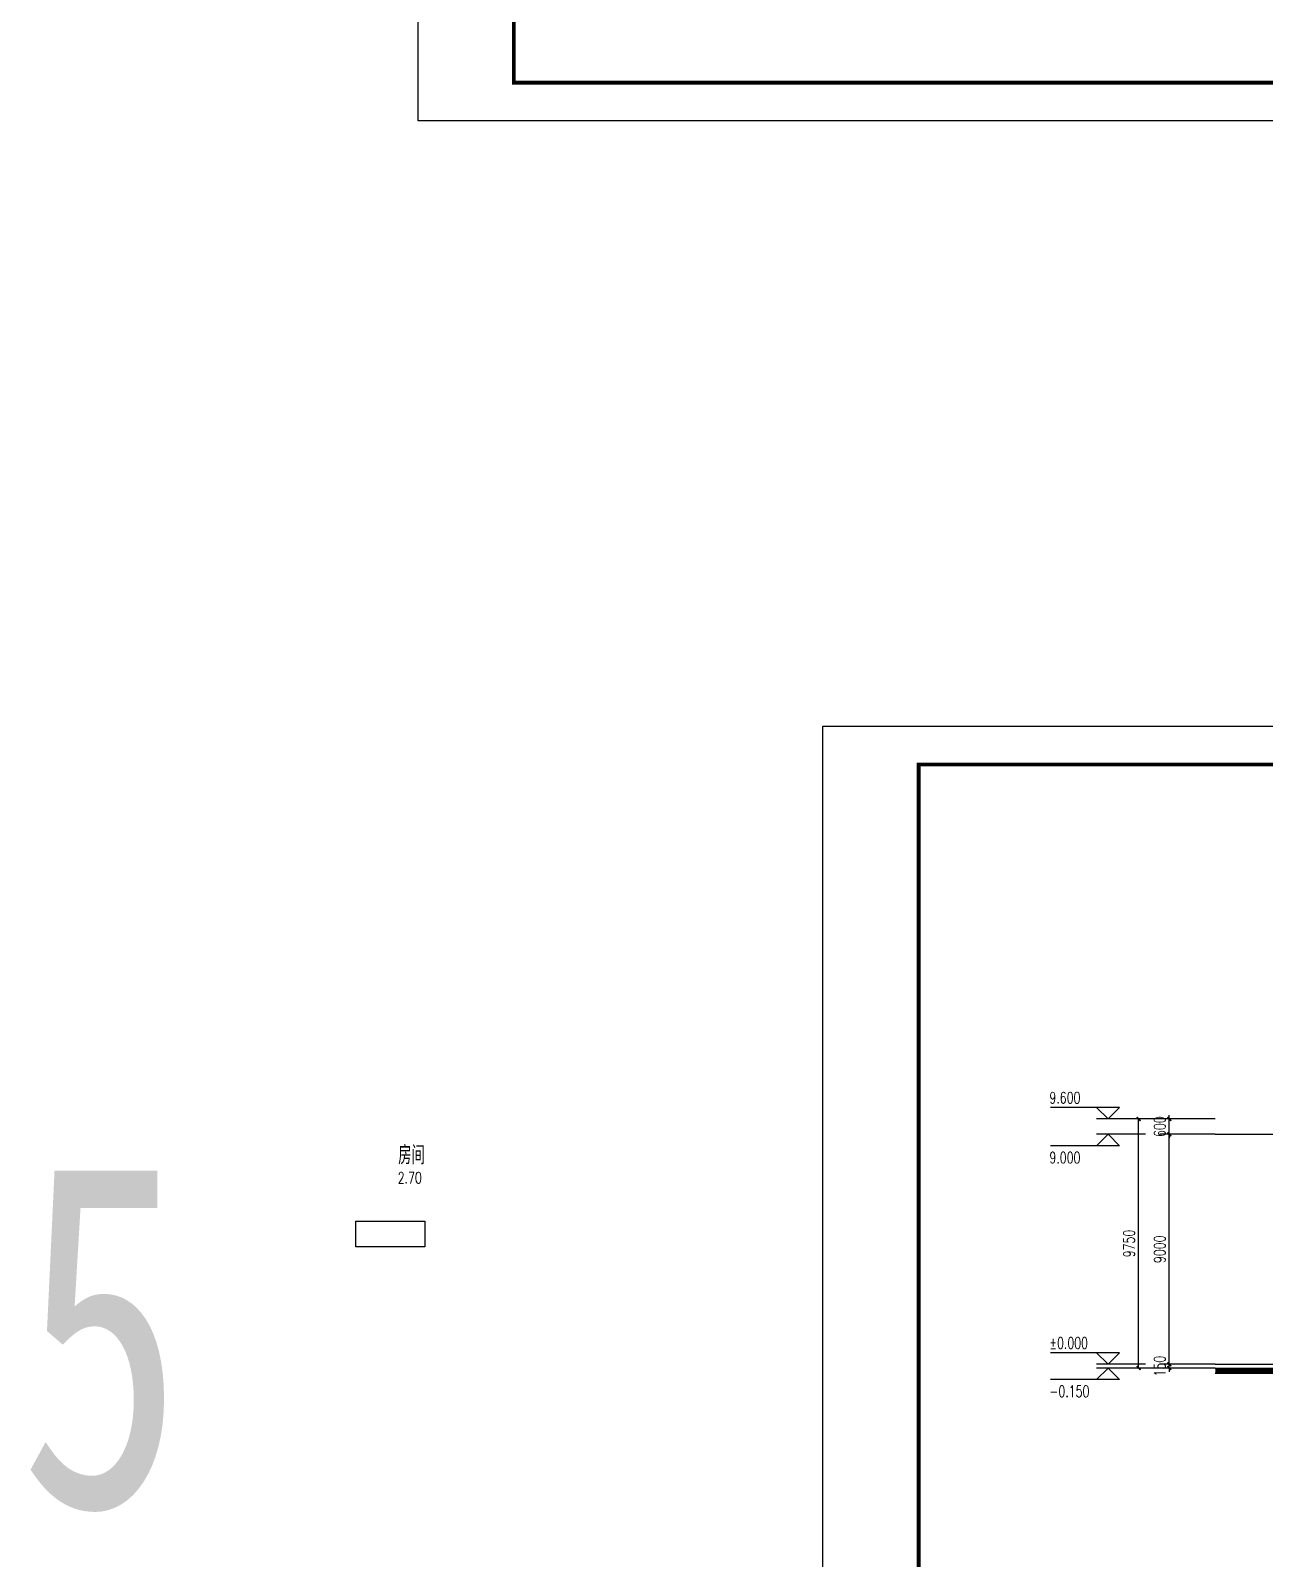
# Model space of a CAD drawing. Header units: millimetres. Extents: x 4455189 to 4808172, y 18512388 to 19204582.
# Drawn here: x 4666843 to 4715162, y 18673321 to 18733124 of the extents above; entities that cross this region are included whole.
import ezdxf

# ---------------------------------------------------------------- set-up
doc = ezdxf.new("R2010")
doc.units = ezdxf.units.MM
doc.header["$LTSCALE"] = 1000
doc.header["$MEASUREMENT"] = 0
doc.layers.get('Defpoints').update_dxf_attribs({"color": 1})
for name, color, linetype in [('0 - 立面线', 7, 'Continuous'), ('AXIS_外部', 171, 'Continuous'), ('PUB_DIM', 161, 'Continuous'), ('PUB_TEXT', 7, 'Continuous'), ('SPACE', 7, 'Continuous'), ('TK', 4, 'Continuous')]:
    doc.layers.add(name, color=color, linetype=linetype)
doc.styles.add('_TCH_DIM', font='SIMPLEX', dxfattribs={"bigfont": 'GBCBIG'})
doc.styles.add('_TCH_DIM_T3', font='SIMPLEX', dxfattribs={"width": 0.705882, "bigfont": 'GBCBIG'})
doc.styles.add('_TCH_SPACE', font='SIMPLEX', dxfattribs={"bigfont": 'GBCBIG'})
doc.styles.add('HT', font='simhei.ttf', dxfattribs={"width": 0.7})
doc.dimstyles.new('_TCH_ARCH&&150', dxfattribs={"dimtxt": 446.25, "dimasz": 150, "dimexe": 375, "dimexo": 450, "dimgap": 150, "dimtad": 1, "dimdec": 0, "dimzin": 0, "dimdsep": 46, "dimtxsty": '_TCH_DIM_T3', "dimblk": 'ARCHTICK', "dimcen": 0.09, "dimclrt": 7, "dimazin": 2, "dimtfac": 1, "dimtdec": 0, "dimtix": 1, "dimtmove": 2, "dimatfit": 3, "dimfxl": 0, "dimtolj": 1, "dimtzin": 0, "dimarcsym": 0})

# ---------------------------------------------------------------- blocks, each defined once
blk = doc.blocks.new('GeYuanFrame_38501170', base_point=(20.09, 4.53))
at = {"layer": 'TK'}
blk.add_lwpolyline([(20.09, 4.53), (20.09, 598.53), (861.09, 598.53), (861.09, 4.53)], close=True, dxfattribs=at)
at = {"layer": 'TK', "const_width": 1}
blk.add_lwpolyline([(45.09, 588.53), (851.09, 588.53), (851.09, 14.53), (45.09, 14.53)], close=True, dxfattribs=at)
blk = doc.blocks.new('GeYuanFrame_02684325', base_point=(18.76, 4.34))
at = {"layer": 'TK'}
blk.add_line((43.76, 414.34), (602.76, 414.34), dxfattribs=at)
blk.add_lwpolyline([(18.76, 424.34), (612.76, 424.34), (612.76, 4.34), (18.76, 4.34), (18.76, 424.34)], dxfattribs=at)
at = {"layer": 'TK', "const_width": 1}
blk.add_lwpolyline([(602.76, 414.34), (43.76, 414.34), (43.76, 14.34), (602.76, 14.34)], close=True, dxfattribs=at)
blk = doc.blocks.new('_ArchTick')
at = {"color": 0, "linetype": 'ByBlock', "const_width": 0.4}
blk.add_lwpolyline([(-0.5, -0.5), (0.5, 0.5)], dxfattribs=at)
blk = doc.blocks.new('*D328')
at = {"layer": 'Defpoints', "color": 0}
for p in [(4710236, 18690522), (4713686, 18690522), (4713686, 18680772)]:
    blk.add_point(p, dxfattribs=at)
at = {"layer": 'PUB_DIM', "color": 0, "lineweight": -2}
for p, q in [((4713236, 18690522), (4709861, 18690522)), ((4710236, 18680772), (4710236, 18690522)), ((4713236, 18680772), (4709861, 18680772))]:
    blk.add_line(p, q, dxfattribs=at)
at = {"layer": 'PUB_DIM', "color": 0, "lineweight": -2, "xscale": 150, "yscale": 150, "zscale": 150}
for p, rotation in [((4710236, 18690522), 90), ((4710236, 18680772), 270)]:
    blk.add_blockref('_ArchTick', p, dxfattribs=dict(at, rotation=rotation))
at = {"layer": 'PUB_DIM', "color": 7, "insert": (4709863, 18685647), "char_height": 446.2, "attachment_point": 5, "rotation": 90, "style": '_TCH_DIM_T3'}
blk.add_mtext('\\A1;9750', dxfattribs=at)
blk = doc.blocks.new('*D329')
at = {"layer": 'Defpoints', "color": 0}
for p in [(4711436, 18680922), (4713686, 18680922), (4713686, 18680772)]:
    blk.add_point(p, dxfattribs=at)
at = {"layer": 'PUB_DIM', "color": 0, "lineweight": -2}
for p, q in [((4713236, 18680922), (4711061, 18680922)), ((4713236, 18680772), (4711061, 18680772)), ((4711436, 18680922), (4711436, 18681072)), ((4711436, 18680772), (4711436, 18680922)), ((4711436, 18680772), (4711436, 18680622))]:
    blk.add_line(p, q, dxfattribs=at)
at = {"layer": 'PUB_DIM', "color": 0, "lineweight": -2, "xscale": 150, "yscale": 150, "zscale": 150}
for p, rotation in [((4711436, 18680922), 270), ((4711436, 18680772), 90)]:
    blk.add_blockref('_ArchTick', p, dxfattribs=dict(at, rotation=rotation))
at = {"layer": 'PUB_DIM', "color": 7, "insert": (4711063, 18680847), "char_height": 446.2, "attachment_point": 5, "rotation": 90, "style": '_TCH_DIM_T3'}
blk.add_mtext('\\A1;150', dxfattribs=at)
blk = doc.blocks.new('*D330')
at = {"layer": 'Defpoints', "color": 0}
for p in [(4711436, 18689922), (4713686, 18689922), (4713686, 18680922)]:
    blk.add_point(p, dxfattribs=at)
at = {"layer": 'PUB_DIM', "color": 0, "lineweight": -2}
for p, q in [((4713236, 18689922), (4711061, 18689922)), ((4711436, 18680922), (4711436, 18689922)), ((4713236, 18680922), (4711061, 18680922))]:
    blk.add_line(p, q, dxfattribs=at)
at = {"layer": 'PUB_DIM', "color": 0, "lineweight": -2, "xscale": 150, "yscale": 150, "zscale": 150}
for p, rotation in [((4711436, 18689922), 90), ((4711436, 18680922), 270)]:
    blk.add_blockref('_ArchTick', p, dxfattribs=dict(at, rotation=rotation))
at = {"layer": 'PUB_DIM', "color": 7, "insert": (4711063, 18685422), "char_height": 446.2, "attachment_point": 5, "rotation": 90, "style": '_TCH_DIM_T3'}
blk.add_mtext('\\A1;9000', dxfattribs=at)
blk = doc.blocks.new('*D331')
at = {"layer": 'Defpoints', "color": 0}
for p in [(4711436, 18690522), (4713686, 18690522), (4713686, 18689922)]:
    blk.add_point(p, dxfattribs=at)
at = {"layer": 'PUB_DIM', "color": 0, "lineweight": -2}
for p, q in [((4713236, 18690522), (4711061, 18690522)), ((4711436, 18690522), (4711436, 18690672)), ((4711436, 18689922), (4711436, 18690522)), ((4713236, 18689922), (4711061, 18689922)), ((4711436, 18689922), (4711436, 18689772))]:
    blk.add_line(p, q, dxfattribs=at)
at = {"layer": 'PUB_DIM', "color": 0, "lineweight": -2, "xscale": 150, "yscale": 150, "zscale": 150}
for p, rotation in [((4711436, 18690522), 270), ((4711436, 18689922), 90)]:
    blk.add_blockref('_ArchTick', p, dxfattribs=dict(at, rotation=rotation))
at = {"layer": 'PUB_DIM', "color": 7, "insert": (4711063, 18690222), "char_height": 446.2, "attachment_point": 5, "rotation": 90, "style": '_TCH_DIM_T3'}
blk.add_mtext('\\A1;600', dxfattribs=at)

msp = doc.modelspace()

# ---------------------------------------------------------------- linework, layer by layer
at = {"layer": '0 - 立面线'}
for p, q in [((4713235.7, 18680771.5), (4768657.3, 18680771.5)), ((4713235.7, 18680571.5), (4768657.3, 18680571.5))]:
    msp.add_line(p, q, dxfattribs=at)
at = {"layer": '0 - 立面线', "const_width": 200}
msp.add_lwpolyline([(4713235.7, 18680671.5), (4768657.3, 18680671.5)], dxfattribs=at)
at = {"layer": 'AXIS_外部'}
msp.add_lwpolyline([(4679577.4, 18686520.4), (4682277.4, 18686520.4), (4682277.4, 18685520.4), (4679577.4, 18685520.4)], close=True, dxfattribs=at)
at = {"layer": 'Defpoints'}
for p, q in [((4713235.7, 18689921.5), (4768657.3, 18689921.5)), ((4713235.7, 18680921.5), (4768657.3, 18680921.5))]:
    msp.add_line(p, q, dxfattribs=at)
at = {"layer": 'PUB_DIM'}
for p, q in [((4709486.3, 18690971.5), (4706786.3, 18690971.5)), ((4709036.3, 18690521.5), (4708586.3, 18690971.5)), ((4709036.3, 18690521.5), (4709486.3, 18690971.5)), ((4710497.7, 18690521.5), (4708586.3, 18690521.5)), ((4709036.3, 18689921.5), (4708586.3, 18689471.5)), ((4710497.7, 18689921.5), (4708586.3, 18689921.5)), ((4709036.3, 18689921.5), (4709486.3, 18689471.5)), ((4709486.3, 18689471.5), (4706786.3, 18689471.5)), ((4709486.3, 18681371.5), (4706786.3, 18681371.5)), ((4709036.3, 18680921.5), (4708586.3, 18681371.5)), ((4709036.3, 18680921.5), (4709486.3, 18681371.5)), ((4710497.7, 18680921.5), (4708586.3, 18680921.5)), ((4709036.3, 18680771.5), (4708586.3, 18680321.5)), ((4710497.7, 18680771.5), (4708586.3, 18680771.5)), ((4709036.3, 18680771.5), (4709486.3, 18680321.5)), ((4709486.3, 18680321.5), (4706786.3, 18680321.5))]:
    msp.add_line(p, q, dxfattribs=at)

# ---------------------------------------------------------------- block references
at = {"layer": 'AXIS_外部', "xscale": 150, "yscale": 150, "zscale": 150}
for name, p in [('GeYuanFrame_38501170', (4682021.6, 18729586.6)), ('GeYuanFrame_02684325', (4697874.2, 18642898.5))]:
    msp.add_blockref(name, p, dxfattribs=at)

# ---------------------------------------------------------------- texts
at = {"layer": 'PUB_TEXT'}
for s, height, style, width, p in [('9.600', 446.25, '_TCH_DIM', 0.705882, (4706741.3, 18691129)), ('9.000', 446.25, '_TCH_DIM', 0.705882, (4706741.3, 18688789)), ('5', 13519, 'HT', 0.7, (4666405.7, 18675361.5)), ('%%P0.000', 446.25, '_TCH_DIM', 0.705882, (4706741.3, 18681529)), ('-0.150', 446.25, '_TCH_DIM', 0.705882, (4706741.3, 18679639))]:
    msp.add_text(s, height=height, dxfattribs=dict(at, style=style, width=width)).set_placement(p)
at = {"layer": 'SPACE', "style": '_TCH_SPACE'}
msp.add_text('房间', height=723.4, dxfattribs=at).set_placement((4681242.1, 18688746))
at = {"layer": 'SPACE', "style": '_TCH_SPACE', "width": 0.705882}
msp.add_text('2.70', height=446.25, dxfattribs=at).set_placement((4681220.9, 18687997.9))

# ---------------------------------------------------------------- dimensions: what is measured, and where the dimension line sits
at = {"layer": 'PUB_DIM'}
for p1, p2, distance, picture, middle in [((4713685.7, 18680771.5), (4713685.7, 18690521.5), 3449.4, '*D328', (4709863.2, 18685646.5)), ((4713685.7, 18689921.5), (4713685.7, 18690521.5), 2249.4, '*D331', (4711063.2, 18690221.5)), ((4713685.7, 18680921.5), (4713685.7, 18689921.5), 2249.4, '*D330', (4711063.2, 18685421.5)), ((4713685.7, 18680771.5), (4713685.7, 18680921.5), 2249.4, '*D329', (4711063.2, 18680846.5))]:
    dim = msp.add_aligned_dim(p1=p1, p2=p2, distance=distance, dimstyle='_TCH_ARCH&&150', dxfattribs=at)
    dim.commit()
    dim.dimension.update_dxf_attribs({"geometry": picture, "text_midpoint": middle})

doc.saveas('drawing.dxf')
